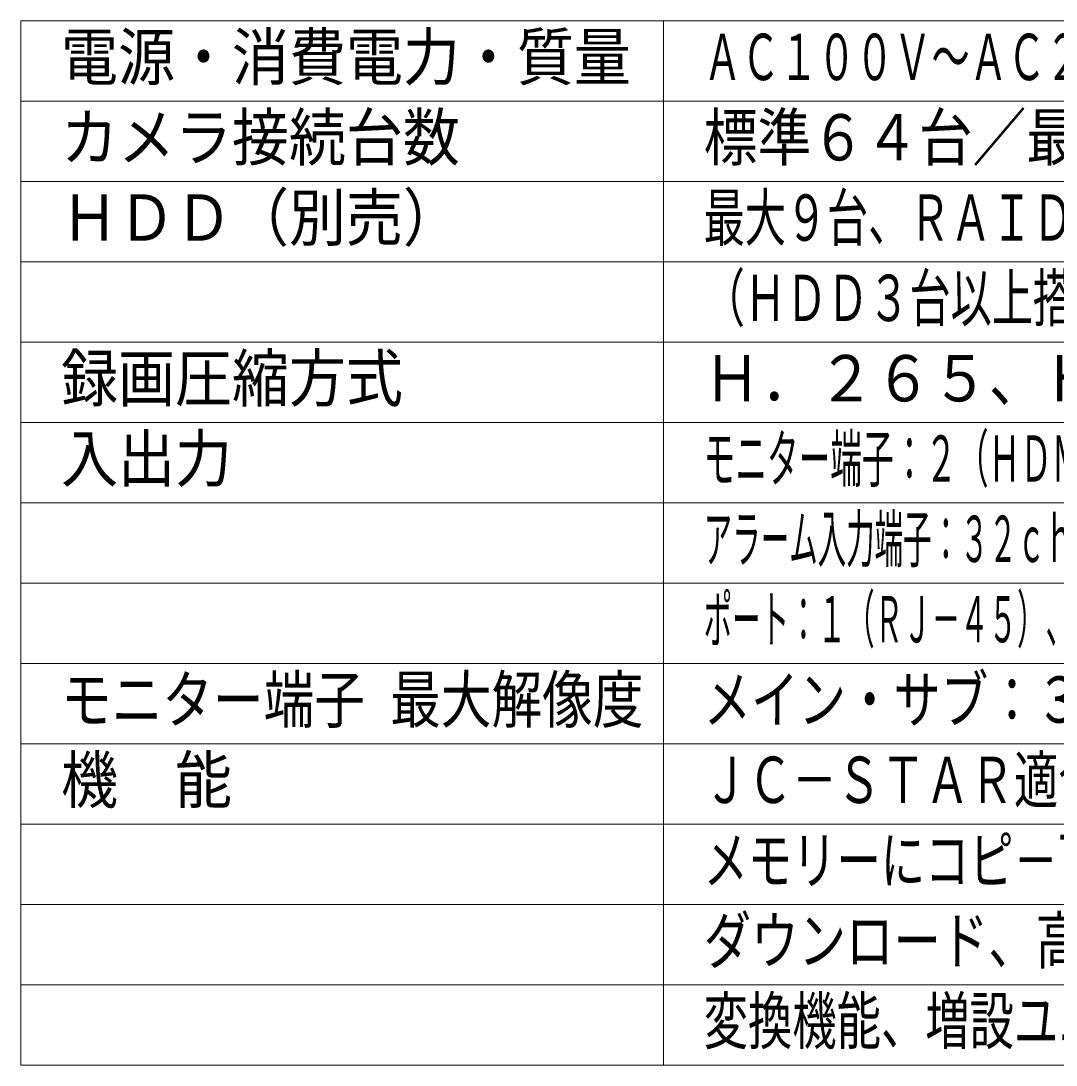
# Model space of a CAD drawing. Units: millimetres on the paper. Extents: x -62 to 64, y -58 to 59.
# Drawn here: x -62.5 to 1.9, y -54.6 to 10.4 of the extents above; entities that cross this region are included whole.
import ezdxf
from ezdxf.enums import TextEntityAlignment as Align

# ---------------------------------------------------------------- set-up
doc = ezdxf.new("R2010")
doc.units = ezdxf.units.MM
doc.layers.add('0-1_MOJI1', color=7, linetype='Continuous')
doc.layers.add('0-5_WAKU', color=4, linetype='Continuous', lineweight=9)
doc.styles.add('ＭＳ ゴシック', font='')
doc.styles.get('ＭＳ ゴシック').set_extended_font_data('MS Gothic')

msp = doc.modelspace()

# ---------------------------------------------------------------- linework, layer by layer
at = {"layer": '0-5_WAKU', "color": 3}
for p, q in [((-62.5, 10.4), (62.5, 10.4)), ((-62.5, -54.6), (-62.5, 10.4)), ((-22.5, -54.6), (-22.5, 10.4)), ((-62.5, -54.6), (62.5, -54.6))]:
    msp.add_line(p, q, dxfattribs=at)
at = {"layer": '0-5_WAKU'}
for p, q in [((-62.5, 5.4), (62.5, 5.4)), ((62.5, 0.4), (-62.5, 0.4)), ((62.5, -4.6), (-62.5, -4.6)), ((62.5, -9.6), (-62.5, -9.6)), ((-62.5, -14.6), (62.5, -14.6)), ((-62.5, -19.6), (62.5, -19.6)), ((-62.5, -24.6), (62.5, -24.6)), ((-62.5, -29.6), (62.5, -29.6)), ((-62.5, -34.6), (62.5, -34.6)), ((-62.5, -39.6), (62.5, -39.6)), ((-62.5, -44.6), (62.5, -44.6)), ((-62.5, -49.6), (62.5, -49.6))]:
    msp.add_line(p, q, dxfattribs=at)

# ---------------------------------------------------------------- texts
at = {"layer": '0-1_MOJI1', "style": 'ＭＳ ゴシック'}
for s, height, width, p in [('電源・消費電力・質量', 2.889, 0.9, (-60, 5.845)), ('ＡＣ１００Ｖ～ＡＣ２４０Ｖ ５０Ｈｚ／６０Ｈｚ・１４５Ｗ・最大約２０ｋｇ', 2.889, 0.6, (-20, 5.845)), ('カメラ接続台数', 2.889, 0.9, (-60, 0.845)), ('標準６４台／最大１２８台', 2.886, 0.85, (-20, 0.845)), ('ＨＤＤ（別売）', 2.889, 0.9, (-60, -4.155)), ('最大９台、ＲＡＩＤ１機能（ＨＤＤ２台以上搭載時）、ＲＡＩＤ５機能', 2.886, 0.65, (-20, -4.155)), ('（ＨＤＤ３台以上搭載時）、ＲＡＩＤ６機能（ＨＤＤ４台以上搭載時）', 2.889, 0.65, (-20, -9.155)), ('録画圧縮方式', 2.889, 0.9, (-60, -14.155)), ('Ｈ．２６５、Ｈ．２６４、ＪＰＥＧ', 2.889, 0.9, (-20, -14.155)), ('モニター端子：２（ＨＤＭＩ）、マウス接続ポート：１、コピーポート：３、増設端子：５、', 2.889, 0.5, (-20, -19.155)), ('入出力', 2.889, 0.9, (-60, -19.155)), ('アラーム入力端子：３２ｃｈ、アラーム／コントロール端子：２（端子台プラグ）、カメラ／ＰＣ', 2.889, 0.45, (-20, -24.155)), ('ポート：１（ＲＪ－４５）、ＰＣポート：１（ＲＪ－４５）、メンテナンスポート：１（ＲＪ－４５）', 2.889, 0.45, (-20, -29.155)), ('モニター端子 最大解像度', 2.889, 0.8, (-60, -34.155)), ('メイン・サブ：３８４０×２１６０（４Ｋ） ｐ／３０ Ｈｚ', 2.886, 0.75, (-20, -34.155)), ('機\u3000能', 2.889, 0.9, (-60, -39.155)), ('ＪＣ－ＳＴＡＲ適合、簡単操作・簡単設定、外付ＨＤＤ・ＵＳＢ', 2.889, 0.7, (-20, -39.155)), ('メモリーにコピ－可能、ＯＮＶＩＦ対応、ＳＳＬ通信対応、ＭＰ４', 2.886, 0.7, (-20, -44.155)), ('ダウンロード、高精細映像監視、ＲＴＳＰ接続機能、かな漢字', 2.886, 0.75, (-20, -49.155)), ('変換機能、増設ユニット接続、マウス・ラックマウント金具付属', 2.889, 0.7, (-20, -54.155))]:
    msp.add_text(s, height=height, dxfattribs=dict(at, width=width)).set_placement(p, align=Align.BOTTOM_LEFT)

doc.saveas('drawing.dxf')
